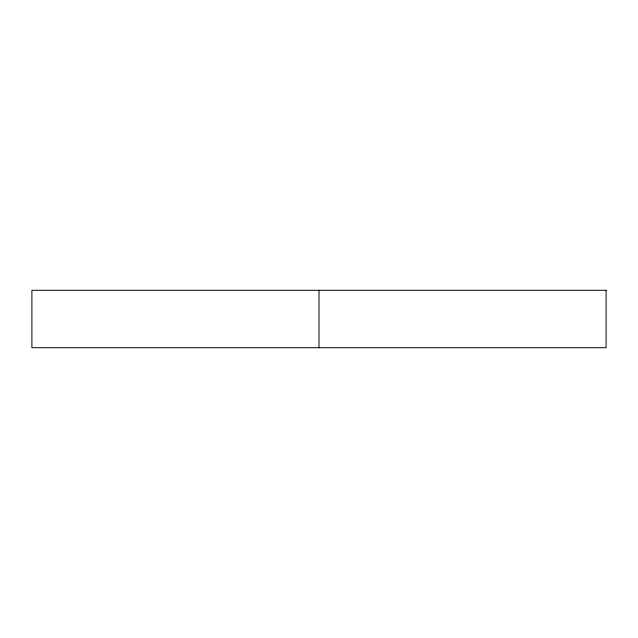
<?xml version="1.0" encoding="UTF-8"?>
<svg xmlns="http://www.w3.org/2000/svg" width="638" height="638" viewBox="0 0 638 638"><rect width="100%" height="100%" fill="white"/><g stroke="black" fill="none" stroke-linecap="round" stroke-linejoin="round"><path stroke-width="0.96" d="M319 290.29L319 347.71M606.1 290.29L31.9 290.29L31.9 347.71L606.1 347.71L606.1 290.29"/></g></svg>
